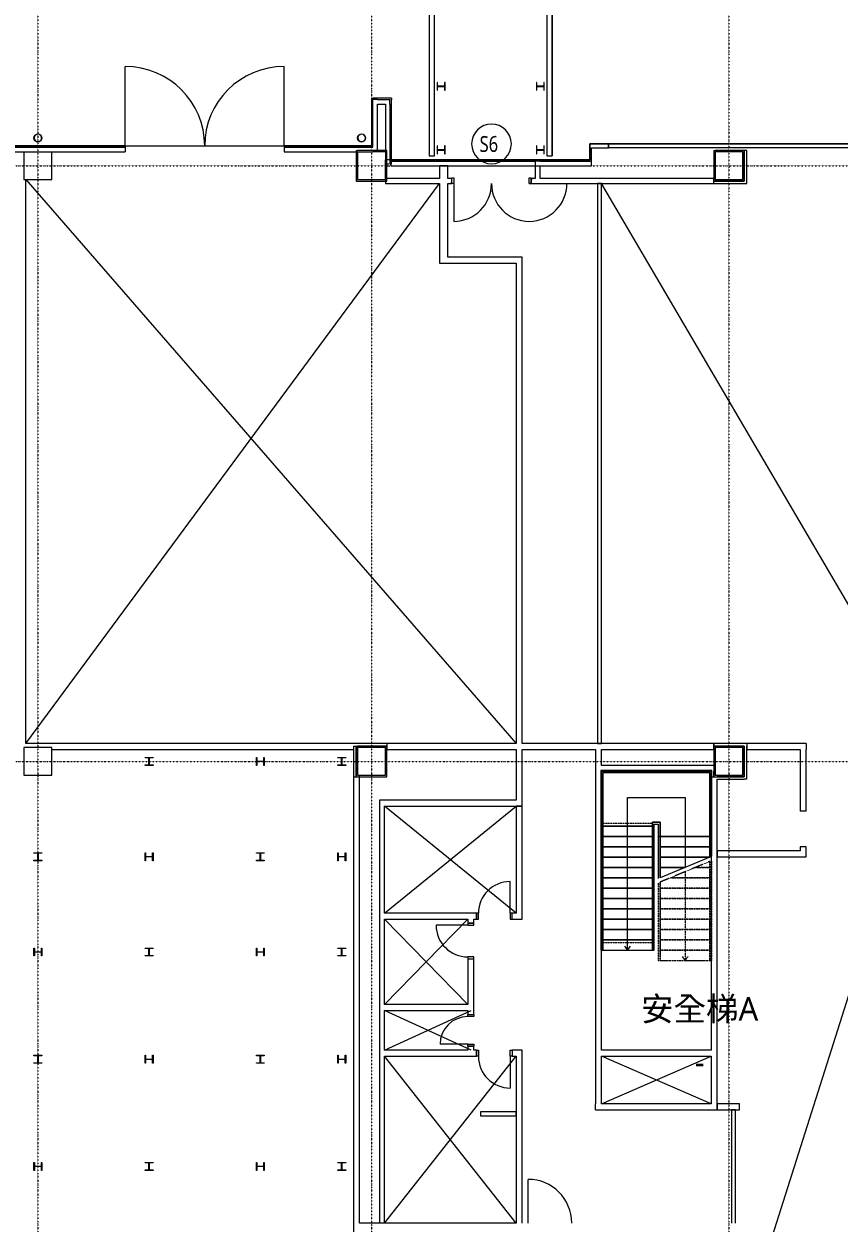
# Model space of a CAD drawing. Extents: x -32000 to 363140, y -29000 to 144266.
# Drawn here: x 234850 to 255370, y 63375 to 93570 of the extents above; entities that cross this region are included whole.
import ezdxf
from ezdxf.enums import TextEntityAlignment as Align

# ---------------------------------------------------------------- set-up
doc = ezdxf.new("R2010")
doc.units = 0
doc.header["$LTSCALE"] = 10
for name, pattern in [('H12PL25$0$JJP_三點線', [0.9, 0.3, -0.15, 0, -0.15, 0, -0.15, 0, -0.15]), ('H12PL25$0$JJP_虛線(退縮線、投影線、地下室範圍、非屬本工程、圖面分區)', [0.45, 0.3, -0.15]), ('H12PL25$0$虛線', [0.846667, 0.423333, -0.423333])]:
    doc.linetypes.add(name, pattern=pattern)
for name, color, linetype in [('H12PL25$0$A-OBJE-2D', 252, 'Continuous'), ('H12PL25$0$A-OBJE-MEP', 252, 'Continuous'), ('H12PL25$0$A-STRS', 252, 'Continuous'), ('H12PL25$0$A-WALL-EX', 252, 'Continuous'), ('H12PL25$0$A-WALL-IN', 252, 'Continuous'), ('H12PL25$0$A-WINDOW', 252, 'Continuous'), ('H12PL25$0$A-ZONE', 252, 'Continuous'), ('H12PL25$0$D label', 252, 'Continuous'), ('H12PL25$0$Door', 252, 'Continuous'), ('H12PL25$0$S-COL', 252, 'Continuous'), ('H12PL25$0$S-GRID', 252, 'Continuous')]:
    doc.layers.add(name, color=color, linetype=linetype)
doc.styles.add('H12PL25$0$Standard', font='', dxfattribs={"width": 0.8})
doc.styles.get('H12PL25$0$Standard').set_extended_font_data('Microsoft JhengHei')

# ---------------------------------------------------------------- blocks, each defined once
blk = doc.blocks.new('H12PL25$0$D 標記 24[41]_1', base_point=(24662, 8955))
at = {"layer": 'H12PL25$0$D label', "color": 8, "lineweight": 0, "flags": 128}
blk.add_lwpolyline([(24612, 9055, 1), (24712, 9055, 1)], format="xyb", close=True, dxfattribs=at)
at = {"layer": 'H12PL25$0$D label', "color": 6, "lineweight": 0, "insert": (24632.1, 9034.3), "char_height": 40, "attachment_point": 7, "style": 'H12PL25$0$Standard'}
blk.add_mtext('\\A1;\\pt0;S6', dxfattribs=at)
blk = doc.blocks.new('H12PL25')
at = {"layer": 'H12PL25$0$A-OBJE-2D', "lineweight": 0}
for p, q in [((234900, 89650), (247240, 75450)), ((234900, 75450), (245315, 89550)), ((262050, 67950), (249390, 89550)), ((262050, 89450), (252865, 60450)), ((243925, 71175), (247240, 73875)), ((247240, 71175), (243925, 73875)), ((243925, 68875), (246025, 71025)), ((246025, 68875), (243925, 71025)), ((243925, 67725), (246110, 68725)), ((246110, 67725), (243925, 68725)), ((243925, 63375), (247240, 67575)), ((247240, 63375), (243925, 67575)), ((249390, 66375), (252150, 67575)), ((252150, 66375), (249390, 67575))]:
    blk.add_line(p, q, dxfattribs=at)
at = {"layer": 'H12PL25$0$A-OBJE-MEP', "lineweight": 0, "flags": 128}
for points in [[(235295, 90700, 1), (235105, 90700, 1)], [(243445, 90700, 1), (243255, 90700, 1)]]:
    blk.add_lwpolyline(points, format="xyb", close=True, dxfattribs=at)
at = {"layer": 'H12PL25$0$A-OBJE-MEP', "lineweight": 0}
for centre in [(235200, 90700), (243350, 90700)]:
    blk.add_circle(centre, 100, dxfattribs=at)
at = {"layer": 'H12PL25$0$A-STRS', "lineweight": 0}
for p, q in [((252170, 74770), (249370, 74770)), ((249370, 74770), (249370, 73370)), ((249420, 73370), (249420, 74720)), ((249420, 74720), (252120, 74720)), ((252120, 74720), (249420, 74720)), ((249420, 74720), (249420, 73437.66)), ((252120, 74720), (249420, 74720)), ((249420, 74720), (249420, 73370)), ((252120, 74720), (252120, 73110)), ((252120, 73110), (252120, 74720)), ((252120, 73110), (252120, 74720)), ((252170, 73110), (252170, 74770)), ((250045, 73370), (250045, 74095)), ((250045, 74095), (251495, 74095)), ((251495, 74095), (251495, 73110)), ((249420, 73437.66), (249420, 73370)), ((250870, 73470), (250670, 73470)), ((250670, 73470), (250670, 73370)), ((250670, 73437.66), (250670, 73470)), ((250670, 73470), (250870, 73470)), ((250670, 73370), (250670, 73470)), ((250670, 73470), (250870, 73470)), ((250670, 73370), (250670, 73437.66)), ((250720, 73370), (250720, 73420)), ((250720, 73420), (250820, 73420)), ((250820, 73420), (250820, 73110)), ((250870, 73110), (250870, 73470)), ((250870, 73470), (250870, 73110)), ((250870, 73470), (250870, 73110)), ((249420, 73370), (249370, 73370)), ((249370, 73370), (249370, 70250)), ((249370, 73370), (249420, 73370)), ((249420, 70250), (249420, 73370)), ((249420, 73370), (249420, 70250)), ((249420, 73370), (250670, 73370)), ((249420, 73370), (250670, 73370)), ((249420, 73370), (250670, 73370)), ((250670, 73370), (249420, 73370)), ((249420, 73370), (249420, 73110)), ((249420, 73370), (250670, 73370)), ((249420, 73110), (250670, 73110)), ((250670, 73110), (249420, 73110)), ((249420, 73110), (249420, 72850)), ((249420, 73110), (250670, 73110)), ((250045, 70510), (250045, 73370)), ((250720, 73370), (250670, 73370)), ((250670, 73370), (250670, 70250)), ((250670, 73370), (250720, 73370)), ((250670, 70250), (250670, 73370)), ((250670, 73110), (250670, 73370)), ((250670, 72850), (250670, 73110)), ((250720, 70250), (250720, 73370)), ((250820, 73110), (250870, 73110)), ((250820, 73110), (250820, 72049.2)), ((250870, 73110), (250820, 73110)), ((250870, 72070), (250870, 73110)), ((250870, 73110), (250870, 72070)), ((252120, 73110), (250870, 73110)), ((252120, 73110), (250870, 73110)), ((250870, 73110), (252120, 73110)), ((252120, 73110), (250870, 73110)), ((250870, 73110), (250870, 72850)), ((251495, 73110), (251495, 72330)), ((252120, 73110), (252170, 73110)), ((252120, 73110), (252120, 72590)), ((252170, 73110), (252120, 73110)), ((252120, 72590), (252120, 73110)), ((252120, 72850), (252120, 73110)), ((252170, 72610.8), (252170, 73110)), ((249420, 72850), (250670, 72850)), ((250670, 72850), (249420, 72850)), ((249420, 72850), (249420, 72590)), ((249420, 72850), (250670, 72850)), ((250670, 72590), (250670, 72850)), ((252120, 72850), (250870, 72850)), ((250870, 72850), (252120, 72850)), ((252120, 72850), (250870, 72850)), ((250870, 72850), (250870, 72590)), ((252120, 72590), (252120, 72850)), ((249420, 72590), (250670, 72590)), ((250670, 72590), (249420, 72590)), ((249420, 72590), (249420, 72330)), ((249420, 72590), (250670, 72590)), ((250670, 72330), (250670, 72590)), ((252120, 72590), (250870, 72590)), ((250870, 72590), (252120, 72590)), ((252120, 72590), (250870, 72590)), ((250870, 72590), (250870, 72330)), ((252120, 72590), (250870, 72070)), ((249420, 72330), (250670, 72330)), ((250670, 72330), (249420, 72330)), ((249420, 72330), (249420, 72070)), ((249420, 72330), (250670, 72330)), ((250670, 72070), (250670, 72330)), ((251495, 72330), (250870, 72330)), ((250870, 72330), (251495, 72330)), ((251495, 72330), (250870, 72330)), ((250870, 72330), (250870, 72070)), ((249420, 72070), (250670, 72070)), ((250670, 72070), (249420, 72070)), ((249420, 72070), (249420, 71810)), ((249420, 72070), (250670, 72070)), ((250670, 71810), (250670, 72070)), ((249420, 71810), (250670, 71810)), ((250670, 71810), (249420, 71810)), ((249420, 71810), (249420, 71550)), ((249420, 71810), (250670, 71810)), ((250670, 71550), (250670, 71810)), ((249420, 71550), (250670, 71550)), ((250670, 71550), (249420, 71550)), ((249420, 71550), (249420, 71290)), ((249420, 71550), (250670, 71550)), ((249420, 71290), (250670, 71290)), ((250670, 71290), (249420, 71290)), ((249420, 71290), (249420, 71030)), ((249420, 71290), (250670, 71290)), ((250670, 71290), (250670, 71550)), ((250670, 71030), (250670, 71290)), ((249420, 71030), (250670, 71030)), ((250670, 71030), (249420, 71030)), ((249420, 71030), (249420, 70770)), ((249420, 71030), (250670, 71030)), ((250670, 70770), (250670, 71030)), ((249420, 70770), (250670, 70770)), ((250670, 70770), (249420, 70770)), ((249420, 70770), (249420, 70510)), ((249420, 70770), (250670, 70770)), ((250670, 70510), (250670, 70770)), ((249420, 70510), (250670, 70510)), ((250670, 70510), (249420, 70510)), ((249420, 70510), (249420, 70250)), ((249420, 70510), (250670, 70510)), ((250045, 70250), (250045, 70510)), ((250670, 70250), (250670, 70510)), ((249370, 70250), (249420, 70250)), ((249420, 70250), (250670, 70250)), ((249420, 70250), (250670, 70250)), ((249970, 70350), (250045, 70250)), ((250045, 70250), (250120, 70350)), ((250670, 70250), (250720, 70250))]:
    blk.add_line(p, q, dxfattribs=at)
at = {"layer": 'H12PL25$0$A-STRS', "linetype": 'H12PL25$0$JJP_虛線(退縮線、投影線、地下室範圍、非屬本工程、圖面分區)', "lineweight": 0}
for p, q in [((250670, 73437.66), (249420, 73437.66)), ((252120, 73110), (250870, 73110)), ((252120, 72481.69), (250870, 71961.69)), ((252120, 72481.69), (252120, 69990)), ((252120, 72330), (252120, 72481.69)), ((252170, 69990), (252170, 72502.49)), ((251495, 72221.69), (251495, 70250)), ((252120, 72330), (251755.36, 72330)), ((251755.36, 72330), (252120, 72330)), ((252120, 72330), (251755.36, 72330)), ((252120, 72070), (252120, 72330)), ((250820, 71940.89), (250820, 69990)), ((250870, 69990), (250870, 71961.69)), ((250870, 71961.69), (250870, 71810)), ((252120, 72070), (251130.36, 72070)), ((251130.36, 72070), (252120, 72070)), ((252120, 72070), (251130.36, 72070)), ((252120, 71810), (252120, 72070)), ((252120, 71810), (250870, 71810)), ((250870, 71810), (252120, 71810)), ((252120, 71810), (250870, 71810)), ((250870, 71810), (250870, 71550)), ((252120, 71550), (252120, 71810)), ((252120, 71550), (250870, 71550)), ((250870, 71550), (252120, 71550)), ((252120, 71550), (250870, 71550)), ((250870, 71550), (250870, 71290)), ((252120, 71290), (250870, 71290)), ((250870, 71290), (252120, 71290)), ((252120, 71290), (250870, 71290)), ((250870, 71290), (250870, 71030)), ((252120, 71290), (252120, 71550)), ((252120, 71030), (252120, 71290)), ((252120, 71030), (250870, 71030)), ((250870, 71030), (252120, 71030)), ((252120, 71030), (250870, 71030)), ((250870, 71030), (250870, 70770)), ((252120, 70770), (252120, 71030)), ((252120, 70770), (250870, 70770)), ((250870, 70770), (252120, 70770)), ((252120, 70770), (250870, 70770)), ((250870, 70770), (250870, 70510)), ((252120, 70510), (252120, 70770)), ((250670, 70429.09), (249420, 70429.09)), ((252120, 70510), (250870, 70510)), ((250870, 70510), (252120, 70510)), ((252120, 70510), (250870, 70510)), ((250870, 70510), (250870, 70250)), ((252120, 70250), (252120, 70510)), ((252120, 70250), (250870, 70250)), ((250870, 70250), (252120, 70250)), ((252120, 70250), (250870, 70250)), ((250870, 70250), (250870, 69990)), ((251420, 70090), (251495, 69990)), ((251495, 70250), (251495, 69990)), ((251495, 69990), (251570, 70090)), ((252120, 69990), (252120, 70250)), ((250820, 69990), (250870, 69990)), ((250870, 69990), (252120, 69990)), ((252120, 69990), (252170, 69990))]:
    blk.add_line(p, q, dxfattribs=at)
at = {"layer": 'H12PL25$0$A-STRS', "linetype": 'H12PL25$0$虛線', "lineweight": 0}
for p, q in [((252120, 69990), (252120, 72481.69)), ((250870, 71961.69), (250870, 69990)), ((250870, 69990), (252120, 69990))]:
    blk.add_line(p, q, dxfattribs=at)
at = {"layer": 'H12PL25$0$A-WALL-EX', "lineweight": 0}
for p, q in [((243750, 91665), (243635, 91665)), ((243750, 91665), (243635, 91665)), ((243635, 90500), (243635, 91665)), ((243750, 91665), (244065, 91665)), ((244065, 91550), (244065, 91665)), ((244065, 91550), (244065, 91665)), ((244065, 91550), (244065, 90150)), ((151700, 90465), (237400, 90465)), ((237400, 90500), (237400, 90465)), ((237400, 90465), (237400, 90385)), ((237400, 90385), (237400, 90350)), ((241400, 90500), (241400, 90465)), ((241400, 90465), (243600, 90465)), ((241400, 90465), (241400, 90385)), ((241400, 90385), (241400, 90350)), ((243600, 90465), (243635, 90465)), ((243600, 90465), (243635, 90465)), ((243635, 90465), (243635, 90500)), ((249570, 90550), (249570, 90450)), ((243950, 90150), (243950, 90050)), ((244065, 90150), (244065, 90050)), ((244082.5, 90115), (244100, 90115)), ((244100, 90050), (244100, 90150)), ((244100, 90115), (245520, 90115)), ((245520, 90115), (247720, 90115)), ((247845, 90115), (249100, 90115)), ((249100, 90115), (249108.17, 90115)), ((249135, 90115), (249108.17, 90115))]:
    blk.add_line(p, q, dxfattribs=at)
at = {"layer": 'H12PL25$0$A-WALL-EX', "linetype": 'H12PL25$0$JJP_虛線(退縮線、投影線、地下室範圍、非屬本工程、圖面分區)', "lineweight": 0}
for p, q in [((243950, 90050), (244065, 90050)), ((244065, 90050), (244100, 90050))]:
    blk.add_line(p, q, dxfattribs=at)
at = {"layer": 'H12PL25$0$A-WALL-EX', "lineweight": 0, "flags": 128}
for points in [[(245050, 115000), (245050, 90250)], [(245185, 90250), (245185, 115000)], [(248015, 115000), (248015, 90250)], [(248150, 115000), (248150, 90250)], [(248150, 90250), (248150, 115000)], [(243600, 91700), (243635, 91700)], [(243600, 91700), (243600, 90500)], [(244100, 91700), (243635, 91700)], [(243750, 91550), (243950, 91550)], [(243750, 90350), (243750, 91550)], [(243950, 91550), (243950, 90150)], [(244100, 90150), (244100, 91700)], [(244100, 90150), (244100, 91700)], [(244100, 90150), (244100, 91700)], [(244100, 91700), (244100, 91665)], [(244100, 90150), (244100, 91665)], [(151550, 90350), (237400, 90350)], [(151700, 90500), (243600, 90500)], [(151700, 90500), (243600, 90500)], [(151700, 90500), (237360, 90500)], [(237400, 90500), (151700, 90500)], [(241380, 90500), (243600, 90500)], [(243600, 90500), (241400, 90500)], [(241400, 90350), (243635, 90350)], [(243750, 90350), (243635, 90350)], [(243750, 90350), (243635, 90350)], [(249100, 90150), (249100, 90550)], [(249100, 90150), (249100, 90550)], [(249100, 90150), (249100, 90550)], [(249100, 90550), (262150, 90550)], [(249100, 90550), (262150, 90550)], [(249100, 90550), (249570, 90550)], [(249100, 90550), (249100, 90450)], [(249570, 90550), (249100, 90550)], [(249100, 90450), (249100, 90150)], [(249135, 90150), (249135, 90450)], [(249135, 90450), (249570, 90450)], [(244065, 90150), (243950, 90150)], [(243950, 90000), (244065, 90000)], [(244082.5, 90150), (244065, 90150)], [(244082.5, 90150), (244082.5, 90115)], [(244082.5, 90115), (244082.5, 90000)], [(244082.5, 90000), (245520, 90000)], [(244100, 90150), (249100, 90150)], [(244100, 90150), (249100, 90150)], [(244100, 90150), (249100, 90150)], [(245520, 90150), (244100, 90150)], [(245050, 90250), (245185, 90250)], [(247720, 90150), (245520, 90150)], [(245520, 90000), (247720, 90000)], [(247720, 90150), (247720, 90115)], [(247720, 90115), (247720, 90000)], [(249100, 90150), (247845, 90150)], [(247845, 90000), (249135, 90000)], [(248015, 90250), (248150, 90250)], [(249135, 90115), (249135, 90150)], [(249135, 90000), (249135, 90115)], [(243985, 75450), (243150, 75450)], [(243215, 75385), (243985, 75385)], [(243215, 75385), (243250, 75385)], [(243215, 75385), (243215, 74615)], [(243950, 75385), (243250, 75385)], [(243985, 75385), (243950, 75385)], [(243985, 75450), (243985, 75385)], [(243985, 74650), (243985, 75385)], [(243215, 74615), (243250, 74615)], [(243250, 74615), (243985, 74615)], [(243985, 74615), (243985, 74650)]]:
    blk.add_lwpolyline(points, dxfattribs=at)
at = {"layer": 'H12PL25$0$A-WALL-IN', "lineweight": 0}
for p, q in [((247845, 90150), (247720, 90150)), ((247845, 90150), (247720, 90150)), ((247720, 90150), (247720, 90115)), ((247845, 90115), (247720, 90115)), ((247720, 90115), (247720, 90000)), ((247720, 90000), (247845, 90000)), ((247720, 90000), (247845, 90000)), ((245620, 89675), (245577, 89675)), ((245620, 89550), (245577, 89550)), ((245620, 89550), (245620, 89675)), ((247620, 89675), (247663, 89675)), ((247620, 89550), (247620, 89675)), ((247620, 89550), (247663, 89550)), ((254540, 73750), (254390, 73750)), ((254540, 72850), (254390, 72850)), ((246240, 71025), (246240, 71175)), ((247140, 71025), (247140, 71175)), ((246025, 70925), (246175, 70925)), ((246025, 70025), (246175, 70025)), ((246025, 68625), (246175, 68625)), ((246025, 67825), (246175, 67825)), ((246240, 67725), (246240, 67575)), ((247140, 67725), (247140, 67575)), ((244050, 63375), (243989, 63375))]:
    blk.add_line(p, q, dxfattribs=at)
at = {"layer": 'H12PL25$0$A-WALL-IN', "lineweight": 0, "flags": 128}
for points in [[(234750, 90350), (234900, 90350)], [(243215, 90385), (243250, 90385)], [(243215, 90385), (243215, 89615)], [(243950, 90385), (243250, 90385)], [(243985, 90385), (243950, 90385)], [(243985, 89650), (243985, 90385)], [(252215, 90385), (252250, 90385)], [(252215, 90385), (252215, 89615)], [(252950, 90385), (252250, 90385)], [(252985, 90385), (252950, 90385)], [(253050, 90385), (252985, 90385)], [(252985, 90385), (252985, 89615)], [(252985, 89650), (252985, 90385)], [(253050, 89615), (253050, 90385)], [(245520, 90000), (245315, 90000)], [(245315, 90000), (245315, 89675)], [(245520, 89675), (245520, 90000)], [(247720, 90150), (247720, 89675)], [(247845, 90150), (247720, 90150)], [(247845, 89675), (247845, 90000)], [(234900, 75450), (234900, 89650)], [(243215, 89615), (243250, 89615)], [(243250, 89615), (243985, 89615)], [(245315, 89675), (243950, 89675)], [(243950, 89650), (243950, 89550)], [(243950, 89550), (245315, 89550)], [(243985, 89615), (243985, 89650)], [(245315, 89550), (245315, 87550)], [(245620, 89675), (245520, 89675)], [(245520, 89550), (245620, 89550)], [(245520, 87700), (245520, 89550)], [(247720, 89675), (247620, 89675)], [(247620, 89550), (252215, 89550)], [(252215, 89675), (247845, 89675)], [(249390, 89550), (249290, 89550)], [(249290, 89550), (249290, 75450)], [(249390, 75450), (249390, 89550)], [(252215, 89550), (252215, 89675)], [(252985, 89615), (252215, 89615)], [(252215, 89550), (252215, 89615)], [(252215, 89615), (252250, 89615)], [(252215, 89550), (253050, 89550)], [(252250, 89615), (252985, 89615)], [(252985, 89615), (252985, 89650)], [(253050, 89550), (253050, 89615)], [(247240, 87700), (245520, 87700)], [(247390, 87700), (247240, 87700)], [(247390, 75450), (247390, 87700)], [(245315, 87550), (245520, 87550)], [(245520, 87550), (247240, 87550)], [(247240, 87550), (247240, 75450)], [(243150, 75450), (234900, 75450)], [(235550, 75300), (243150, 75300)], [(243150, 75375), (243150, 50025)], [(243300, 75375), (243150, 75375)], [(243150, 75300), (243150, 74615)], [(243215, 74615), (243215, 75385)], [(243300, 75350), (243300, 75375)], [(247240, 75450), (243985, 75450)], [(243985, 75450), (243985, 75300)], [(243985, 75300), (247240, 75300)], [(247240, 75300), (247240, 74025)], [(252215, 75450), (247390, 75450)], [(247390, 74025), (247390, 75300)], [(247390, 75300), (249240, 75300)], [(249240, 75300), (249240, 66375)], [(249290, 75450), (249390, 75450)], [(249390, 74900), (249390, 75300)], [(249390, 75300), (252215, 75300)], [(253050, 75450), (252215, 75450)], [(252215, 75450), (252215, 75385)], [(252215, 75300), (252215, 75450)], [(252215, 75385), (252985, 75385)], [(252215, 75385), (252250, 75385)], [(252215, 75385), (252215, 74615)], [(252950, 75385), (252250, 75385)], [(252985, 75385), (252950, 75385)], [(252985, 75385), (252985, 74615)], [(252985, 74650), (252985, 75385)], [(254540, 75450), (253050, 75450)], [(253050, 75450), (253050, 75300)], [(253050, 75450), (253050, 75385)], [(253050, 74550), (253050, 75385)], [(253050, 75300), (254390, 75300)], [(254390, 75300), (254390, 73750)], [(254540, 75450), (254540, 75300)], [(254540, 73750), (254540, 75300)], [(252215, 74900), (249390, 74900)], [(252215, 74900), (252215, 74750)], [(243150, 74615), (243215, 74615)], [(243300, 63375), (243300, 74650)], [(249390, 74750), (252150, 74750)], [(249390, 67725), (249390, 74750)], [(252150, 74750), (252150, 74615)], [(252150, 74615), (252215, 74615)], [(252150, 74615), (252300, 74615)], [(252150, 74615), (252150, 67725)], [(252215, 74615), (252215, 74750)], [(252215, 74615), (252250, 74615)], [(252250, 74615), (252985, 74615)], [(252985, 74615), (252300, 74615)], [(252985, 74615), (252985, 74650)], [(252300, 74550), (252985, 74550)], [(252300, 66375), (252300, 74550)], [(253050, 74550), (252985, 74550)], [(243800, 74025), (243800, 73875)], [(247240, 74025), (243800, 74025)], [(247390, 73875), (247390, 74025)], [(243800, 73875), (243800, 63375)], [(243925, 71175), (243925, 73875)], [(243925, 73875), (247390, 73875)], [(247390, 73875), (247240, 73875)], [(247240, 73875), (247240, 71175)], [(247390, 71175), (247390, 73875)], [(254390, 72850), (254390, 72750)], [(254540, 72750), (254540, 72850)], [(254390, 72750), (252300, 72750)], [(252300, 72750), (252300, 72600)], [(252300, 72600), (254540, 72600)], [(254540, 72600), (254540, 72750)], [(246240, 71175), (243925, 71175)], [(243925, 68875), (243925, 71025)], [(243925, 71025), (246025, 71025)], [(246025, 71025), (246025, 70925)], [(246175, 70925), (246175, 71025)], [(246175, 71025), (246240, 71025)], [(247240, 71175), (247140, 71175)], [(247140, 71025), (247390, 71025)], [(247390, 71025), (247390, 71175)], [(246025, 70025), (246025, 68875)], [(246175, 68625), (246175, 70025)], [(246025, 68875), (243925, 68875)], [(243925, 68725), (246025, 68725)], [(243925, 67725), (243925, 68725)], [(246025, 68725), (246025, 68625)], [(246025, 67725), (243925, 67725)], [(246025, 67825), (246025, 67725)], [(246175, 67725), (246175, 67825)], [(246240, 67725), (246175, 67725)], [(247240, 67725), (247140, 67725)], [(247390, 67725), (247240, 67725)], [(247390, 63375), (247390, 67725)], [(252150, 67725), (249390, 67725)], [(243925, 67575), (246240, 67575)], [(243925, 63375), (243925, 67575)], [(247140, 67575), (247240, 67575)], [(247240, 67575), (247240, 63375)], [(249390, 67575), (252150, 67575)], [(249390, 66375), (249390, 67575)], [(252150, 67575), (252150, 66375)], [(247240, 66175), (246340, 66175)], [(246340, 66175), (246340, 66075)], [(247240, 66075), (247240, 66175)], [(249240, 66225), (249240, 66375)], [(249240, 66225), (252300, 66225)], [(252150, 66375), (249390, 66375)], [(252865, 66375), (252300, 66375)], [(252300, 66375), (252300, 66225)], [(252300, 66225), (252300, 66375)], [(252300, 66225), (252865, 66225)], [(252665, 66225), (252665, 63375)], [(252765, 66225), (252665, 66225)], [(252765, 63375), (252765, 66225)], [(252865, 66225), (252865, 66375)], [(246340, 66075), (247240, 66075)], [(243989, 63375), (243300, 63375)], [(243925, 63375), (243800, 63375)], [(247240, 63375), (243989, 63375)]]:
    blk.add_lwpolyline(points, dxfattribs=at)
at = {"layer": 'H12PL25$0$A-WINDOW', "lineweight": 0, "flags": 128}
for points in [[(262150, 90550), (262100, 90550), (261600, 90550), (260600, 90550), (260100.1, 90550), (259100, 90550), (258600.2, 90550), (257600, 90550), (257100.3, 90550), (256100, 90550), (255600.39, 90550), (254600, 90550), (254100.49, 90550), (253100, 90550), (252600.59, 90550), (251600, 90550), (251100.59, 90550), (250100, 90550), (249600.79, 90550), (249570, 90550)], [(249570, 90450), (249570, 90550)], [(262100, 90450), (262050, 90450), (261600, 90450), (260600, 90450), (260100.1, 90450), (259100, 90450), (258600.2, 90450), (257600, 90450), (257100.3, 90450), (256100, 90450), (255600.39, 90450), (254600, 90450), (254100.49, 90450), (253100, 90450), (252600.59, 90450), (251600, 90450), (251100.59, 90450), (250100, 90450), (249600.79, 90450), (249570, 90450)]]:
    blk.add_lwpolyline(points, dxfattribs=at)
at = {"layer": 'H12PL25$0$Door', "lineweight": 0}
for p, q in [((237400, 90500), (237400, 92500)), ((241400, 90500), (241400, 92500)), ((237400, 90500), (237400, 90465)), ((237400, 90500), (237400, 90465)), ((237400, 90465), (237400, 90385)), ((237400, 90465), (237400, 90385)), ((237400, 90385), (237400, 90350)), ((241400, 90500), (241400, 90465)), ((241400, 90500), (241400, 90465)), ((241400, 90465), (241400, 90385)), ((241400, 90465), (241400, 90385)), ((241400, 90385), (241400, 90350)), ((249570, 90550), (249570, 90450)), ((245620, 89700), (245670, 89700)), ((245620, 89550), (245620, 89700)), ((245670, 89700), (245670, 89550)), ((247570, 89550), (247570, 89700)), ((247570, 89700), (247620, 89700)), ((247620, 89700), (247620, 89550)), ((245620, 89675), (245577, 89675)), ((245620, 89675), (245577, 89675)), ((245620, 89550), (245577, 89550)), ((245620, 89550), (245577, 89550)), ((245620, 89550), (245620, 89675)), ((245620, 89550), (245620, 89675)), ((245670, 89550), (245620, 89550)), ((245670, 89550), (245670, 88600)), ((247620, 89550), (247570, 89550)), ((247570, 89550), (248520, 89550)), ((247620, 89550), (247620, 89675)), ((247620, 89550), (247620, 89675)), ((247620, 89675), (247663, 89675)), ((247620, 89675), (247663, 89675)), ((247620, 89550), (247663, 89550)), ((247620, 89550), (247663, 89550)), ((254540, 73750), (254390, 73750)), ((254540, 72850), (254390, 72850)), ((247090, 71175), (247090, 71975)), ((246290, 71175), (246240, 71175)), ((246240, 71175), (246240, 71025)), ((246240, 71025), (246240, 71175)), ((246240, 71025), (246240, 71175)), ((246240, 71025), (246290, 71025)), ((246290, 71025), (246290, 71175)), ((247140, 71175), (247090, 71175)), ((247090, 71175), (247090, 71025)), ((247090, 71025), (247140, 71025)), ((247140, 71025), (247140, 71175)), ((247140, 71025), (247140, 71175)), ((247140, 71025), (247140, 71175)), ((246025, 70875), (245225, 70875)), ((246025, 70925), (246025, 70875)), ((246175, 70925), (246025, 70925)), ((246025, 70925), (246175, 70925)), ((246025, 70925), (246175, 70925)), ((246025, 70875), (246175, 70875)), ((246175, 70875), (246175, 70925)), ((246175, 70075), (246025, 70075)), ((246025, 70075), (246025, 70025)), ((246175, 70025), (246175, 70075)), ((246025, 70025), (246175, 70025)), ((246025, 70025), (246175, 70025)), ((246025, 70025), (246175, 70025)), ((246025, 68575), (246025, 68625)), ((246025, 68625), (246175, 68625)), ((246025, 68625), (246175, 68625)), ((246025, 68625), (246175, 68625)), ((246175, 68575), (246025, 68575)), ((246175, 68625), (246175, 68575)), ((246025, 67875), (245325, 67875)), ((246025, 67825), (246025, 67875)), ((246025, 67875), (246175, 67875)), ((246175, 67825), (246025, 67825)), ((246025, 67825), (246175, 67825)), ((246025, 67825), (246175, 67825)), ((246175, 67875), (246175, 67825)), ((246240, 67725), (246290, 67725)), ((246240, 67575), (246240, 67725)), ((246240, 67725), (246240, 67575)), ((246240, 67725), (246240, 67575)), ((246290, 67725), (246290, 67575)), ((247090, 67575), (247090, 67725)), ((247090, 67725), (247140, 67725)), ((247140, 67725), (247140, 67575)), ((247140, 67725), (247140, 67575)), ((247140, 67725), (247140, 67575)), ((246290, 67575), (246240, 67575)), ((247140, 67575), (247090, 67575)), ((247090, 67575), (247090, 66775)), ((247540, 63375), (247540, 64475))]:
    blk.add_line(p, q, dxfattribs=at)
for centre, radius, start, end in [((237400, 90500), 2000, 0, 90), ((241400, 90500), 2000, 90, 180), ((245670, 89550), 950, 270, 0), ((247570, 89550), 950, 180, 0), ((247090, 71175), 800, 90, 180), ((246025, 70875), 800, 180, 270), ((246025, 67875), 700, 90, 180), ((247090, 67575), 800, 180, 270), ((247540, 63375), 1100, 0, 90)]:
    blk.add_arc(centre, radius, start, end, dxfattribs=at)
at = {"layer": 'H12PL25$0$S-COL', "lineweight": 0, "flags": 128}
for points in [[(245450, 92100), (245438, 92100), (245438, 92004), (245262, 92004), (245262, 92100), (245250, 92100), (245250, 91900), (245262, 91900), (245262, 91996), (245438, 91996), (245438, 91900), (245450, 91900)], [(247950, 92100), (247938, 92100), (247938, 92004), (247762, 92004), (247762, 92100), (247750, 92100), (247750, 91900), (247762, 91900), (247762, 91996), (247938, 91996), (247938, 91900), (247950, 91900)], [(245450, 90500), (245438, 90500), (245438, 90404), (245262, 90404), (245262, 90500), (245250, 90500), (245250, 90300), (245262, 90300), (245262, 90396), (245438, 90396), (245438, 90300), (245450, 90300)], [(247950, 90500), (247938, 90500), (247938, 90404), (247762, 90404), (247762, 90500), (247750, 90500), (247750, 90300), (247762, 90300), (247762, 90396), (247938, 90396), (247938, 90300), (247950, 90300)], [(252250, 89650), (252950, 89650), (252950, 90350), (252250, 90350)], [(234850, 74650), (235550, 74650), (235550, 75350), (234850, 75350)], [(243250, 74650), (243950, 74650), (243950, 75350), (243250, 75350)], [(252250, 74650), (252950, 74650), (252950, 75350), (252250, 75350)]]:
    blk.add_lwpolyline(points, close=True, dxfattribs=at)
for points in [[(234850, 90350), (234850, 89650), (235550, 89650), (235550, 90350)], [(243250, 90350), (243250, 89650), (243950, 89650), (243950, 90150)], [(243250, 90350), (243250, 89650), (243950, 89650), (243950, 90150)], [(243950, 90350), (243750, 90350)], [(243950, 90350), (243750, 90350)]]:
    blk.add_lwpolyline(points, dxfattribs=at)
for points in [[(237900, 74900), (237900, 74912), (237983, 74912, 0.41421356), (237996, 74925), (237996, 75075, 0.41421356), (237983, 75088), (237900, 75088), (237900, 75100), (238100, 75100), (238100, 75088), (238017, 75088, 0.41421356), (238004, 75075), (238004, 74925, 0.41421356), (238017, 74912), (238100, 74912), (238100, 74900)], [(240700, 75100), (240712, 75100), (240712, 75017, 0.41421356), (240725, 75004), (240875, 75004, 0.41421356), (240888, 75017), (240888, 75100), (240900, 75100), (240900, 74900), (240888, 74900), (240888, 74983, 0.41421356), (240875, 74996), (240725, 74996, 0.41421356), (240712, 74983), (240712, 74900), (240700, 74900)], [(242750, 74900), (242750, 74912), (242833, 74912, 0.41421356), (242846, 74925), (242846, 75075, 0.41421356), (242833, 75088), (242750, 75088), (242750, 75100), (242950, 75100), (242950, 75088), (242867, 75088, 0.41421356), (242854, 75075), (242854, 74925, 0.41421356), (242867, 74912), (242950, 74912), (242950, 74900)], [(235100, 72500), (235100, 72512), (235183, 72512, 0.41421356), (235196, 72525), (235196, 72675, 0.41421356), (235183, 72688), (235100, 72688), (235100, 72700), (235300, 72700), (235300, 72688), (235217, 72688, 0.41421356), (235204, 72675), (235204, 72525, 0.41421356), (235217, 72512), (235300, 72512), (235300, 72500)], [(237900, 72700), (237912, 72700), (237912, 72617, 0.41421356), (237925, 72604), (238075, 72604, 0.41421356), (238088, 72617), (238088, 72700), (238100, 72700), (238100, 72500), (238088, 72500), (238088, 72583, 0.41421356), (238075, 72596), (237925, 72596, 0.41421356), (237912, 72583), (237912, 72500), (237900, 72500)], [(240700, 72500), (240700, 72512), (240783, 72512, 0.41421356), (240796, 72525), (240796, 72675, 0.41421356), (240783, 72688), (240700, 72688), (240700, 72700), (240900, 72700), (240900, 72688), (240817, 72688, 0.41421356), (240804, 72675), (240804, 72525, 0.41421356), (240817, 72512), (240900, 72512), (240900, 72500)], [(242750, 72700), (242762, 72700), (242762, 72617, 0.41421356), (242775, 72604), (242925, 72604, 0.41421356), (242938, 72617), (242938, 72700), (242950, 72700), (242950, 72500), (242938, 72500), (242938, 72583, 0.41421356), (242925, 72596), (242775, 72596, 0.41421356), (242762, 72583), (242762, 72500), (242750, 72500)], [(235100, 70300), (235112, 70300), (235112, 70217, 0.41421356), (235125, 70204), (235275, 70204, 0.41421356), (235288, 70217), (235288, 70300), (235300, 70300), (235300, 70100), (235288, 70100), (235288, 70183, 0.41421356), (235275, 70196), (235125, 70196, 0.41421356), (235112, 70183), (235112, 70100), (235100, 70100)], [(237900, 70100), (237900, 70112), (237983, 70112, 0.41421356), (237996, 70125), (237996, 70275, 0.41421356), (237983, 70288), (237900, 70288), (237900, 70300), (238100, 70300), (238100, 70288), (238017, 70288, 0.41421356), (238004, 70275), (238004, 70125, 0.41421356), (238017, 70112), (238100, 70112), (238100, 70100)], [(240700, 70300), (240712, 70300), (240712, 70217, 0.41421356), (240725, 70204), (240875, 70204, 0.41421356), (240888, 70217), (240888, 70300), (240900, 70300), (240900, 70100), (240888, 70100), (240888, 70183, 0.41421356), (240875, 70196), (240725, 70196, 0.41421356), (240712, 70183), (240712, 70100), (240700, 70100)], [(242750, 70100), (242750, 70112), (242833, 70112, 0.41421356), (242846, 70125), (242846, 70275, 0.41421356), (242833, 70288), (242750, 70288), (242750, 70300), (242950, 70300), (242950, 70288), (242867, 70288, 0.41421356), (242854, 70275), (242854, 70125, 0.41421356), (242867, 70112), (242950, 70112), (242950, 70100)], [(235100, 67400), (235100, 67412), (235183, 67412, 0.41421356), (235196, 67425), (235196, 67575, 0.41421356), (235183, 67588), (235100, 67588), (235100, 67600), (235300, 67600), (235300, 67588), (235217, 67588, 0.41421356), (235204, 67575), (235204, 67425, 0.41421356), (235217, 67412), (235300, 67412), (235300, 67400)], [(237900, 67600), (237912, 67600), (237912, 67517, 0.41421356), (237925, 67504), (238075, 67504, 0.41421356), (238088, 67517), (238088, 67600), (238100, 67600), (238100, 67400), (238088, 67400), (238088, 67483, 0.41421356), (238075, 67496), (237925, 67496, 0.41421356), (237912, 67483), (237912, 67400), (237900, 67400)], [(240700, 67400), (240700, 67412), (240783, 67412, 0.41421356), (240796, 67425), (240796, 67575, 0.41421356), (240783, 67588), (240700, 67588), (240700, 67600), (240900, 67600), (240900, 67588), (240817, 67588, 0.41421356), (240804, 67575), (240804, 67425, 0.41421356), (240817, 67412), (240900, 67412), (240900, 67400)], [(242750, 67600), (242762, 67600), (242762, 67517, 0.41421356), (242775, 67504), (242925, 67504, 0.41421356), (242938, 67517), (242938, 67600), (242950, 67600), (242950, 67400), (242938, 67400), (242938, 67483, 0.41421356), (242925, 67496), (242775, 67496, 0.41421356), (242762, 67483), (242762, 67400), (242750, 67400)], [(235100, 64900), (235112, 64900), (235112, 64817, 0.41421356), (235125, 64804), (235275, 64804, 0.41421356), (235288, 64817), (235288, 64900), (235300, 64900), (235300, 64700), (235288, 64700), (235288, 64783, 0.41421356), (235275, 64796), (235125, 64796, 0.41421356), (235112, 64783), (235112, 64700), (235100, 64700)], [(237900, 64700), (237900, 64712), (237983, 64712, 0.41421356), (237996, 64725), (237996, 64875, 0.41421356), (237983, 64888), (237900, 64888), (237900, 64900), (238100, 64900), (238100, 64888), (238017, 64888, 0.41421356), (238004, 64875), (238004, 64725, 0.41421356), (238017, 64712), (238100, 64712), (238100, 64700)], [(240700, 64900), (240712, 64900), (240712, 64817, 0.41421356), (240725, 64804), (240875, 64804, 0.41421356), (240888, 64817), (240888, 64900), (240900, 64900), (240900, 64700), (240888, 64700), (240888, 64783, 0.41421356), (240875, 64796), (240725, 64796, 0.41421356), (240712, 64783), (240712, 64700), (240700, 64700)], [(242750, 64700), (242750, 64712), (242833, 64712, 0.41421356), (242846, 64725), (242846, 64875, 0.41421356), (242833, 64888), (242750, 64888), (242750, 64900), (242950, 64900), (242950, 64888), (242867, 64888, 0.41421356), (242854, 64875), (242854, 64725, 0.41421356), (242867, 64712), (242950, 64712), (242950, 64700)]]:
    blk.add_lwpolyline(points, format="xyb", close=True, dxfattribs=at)
at = {"layer": 'H12PL25$0$S-GRID', "linetype": 'H12PL25$0$JJP_三點線', "lineweight": 0}
for p, q in [((235200, 128250), (235200, -28000)), ((243600, 128250), (243600, -28000)), ((252600, 128250), (252600, -28000)), ((-29000, 90000), (289600, 90000)), ((-29000, 75000), (289600, 75000))]:
    blk.add_line(p, q, dxfattribs=at)
at = {"layer": 'H12PL25$0$D label', "lineweight": 0, "xscale": 10, "yscale": 10, "zscale": 10}
blk.add_blockref('H12PL25$0$D 標記 24[41]_1', (246620, 89550), dxfattribs=at)
at = {"layer": 'H12PL25$0$A-ZONE', "style": 'H12PL25$0$Standard'}
for s, p in [('安全梯A', (251861.84, 69067.78)), ('-', (251861.84, 67725.88))]:
    blk.add_text(s, height=600, dxfattribs=at).set_placement(p, align=Align.TOP_CENTER)

msp = doc.modelspace()

# ---------------------------------------------------------------- block references
msp.add_blockref('H12PL25', (0, 0))

doc.saveas('drawing.dxf')
